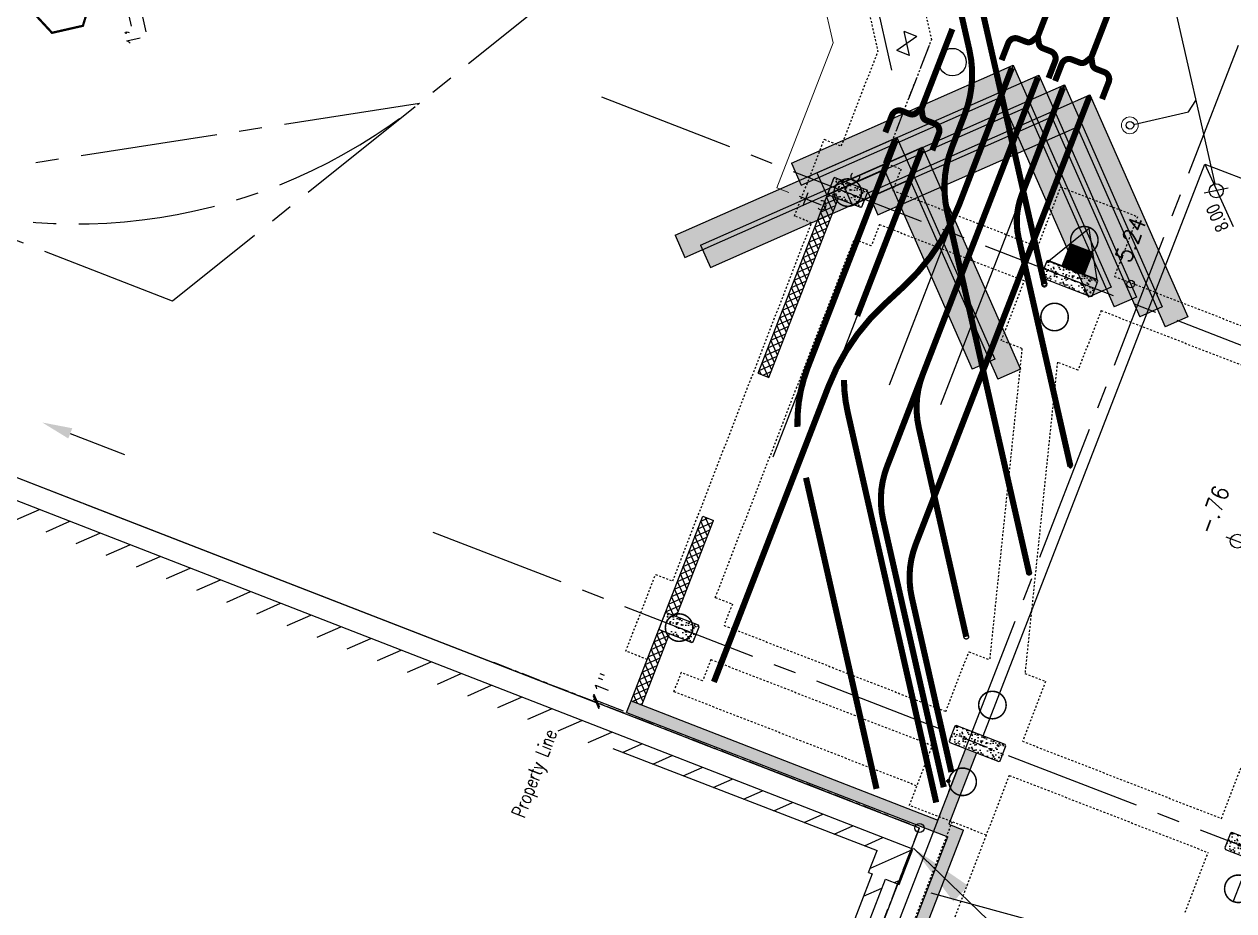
# Model space of a CAD drawing. Header units: feet. Extents: x 308 to 1449, y -4548 to -3843.
# Drawn here: x 844.3 to 910.4, y -4306.2 to -4257.7 of the extents above; entities that cross this region are included whole.
import ezdxf

# ---------------------------------------------------------------- set-up
doc = ezdxf.new("R2010")
doc.units = ezdxf.units.FT
doc.header["$LTSCALE"] = 10
doc.header["$MEASUREMENT"] = 0
for name, pattern in [('CENTER', [2, 1.25, -0.25, 0.25, -0.25]), ('CENTER2', [1.125, 0.75, -0.125, 0.125, -0.125]), ('CW', [1.22, 1, -0.1, 0.02, -0.1]), ('DASHEDX2', [1.5, 1, -0.5]), ('HIDDEN', [0.375, 0.25, -0.125]), ('HIDDEN2', [0.1875, 0.125, -0.0625]), ('PHANTOM2', [1.25, 0.625, -0.125, 0.125, -0.125, 0.125, -0.125]), ('xsite$0$CENTER2', [1.125, 0.75, -0.125, 0.125, -0.125]), ('XSITE-EXST$0$PL', [4.9, 1, -0.2, 0.15, -0.2, 0.15, -0.2, 3])]:
    doc.linetypes.add(name, pattern=pattern)
doc.layers.get('0').update_dxf_attribs({"linetype": 'CONTINUOUS'})
doc.layers.get('DefPoints').update_dxf_attribs({"linetype": 'CONTINUOUS', "lineweight": 0})
for name, color, linetype in [('1-ELEC-UG', 162, 'PHANTOM2'), ('auger pile', 1, 'CONTINUOUS'), ('CMU', 20, 'CONTINUOUS'), ('conc. wall', 7, 'CONTINUOUS'), ('GRID', 30, 'CENTER2'), ('HATCH', 8, 'CONTINUOUS'), ('Mat Footing Dewatering Pump', 80, 'CONTINUOUS'), ('p-domw-symb', 3, 'CONTINUOUS'), ('p-ftg.', 4, 'HIDDEN2'), ('p-sanr-symb', 3, 'CONTINUOUS'), ('p-strm-pip', 4, 'CONTINUOUS'), ('p-strm-symb', 6, 'CONTINUOUS'), ('PL 1098 Red', 3, 'CONTINUOUS'), ('property line', 6, 'CENTER'), ('slabedge', 6, 'CONTINUOUS'), ('SLN', 6, 'CONTINUOUS'), ('TB', 5, 'DASHEDX2'), ('tower-ftg', 4, 'HIDDEN2'), ('xsite$0$Baseline', 8, 'xsite$0$CENTER2'), ('XSITE-EXST$0$PL', 3, 'XSITE-EXST$0$PL')]:
    doc.layers.add(name, color=color, linetype=linetype)
for name, color, linetype, lineweight in [('1-ELEC-UG-HR', 172, 'CONTINUOUS', 40), ('1-EM-UG', 240, 'PHANTOM2', 40), ('P-domw-pip', 4, 'CW', 18)]:
    doc.layers.add(name, color=color, linetype=linetype, lineweight=lineweight)
doc.layers.add('alta hide', color=16, linetype='CONTINUOUS', plot=False)
doc.layers.add('g-anno-inv notes', color=1, linetype='CONTINUOUS', plot=False)
doc.styles.add('ARIAL', font='arial.ttf')
doc.styles.add('dimwall', font='arial.ttf', dxfattribs={"width": 0.75, "height": 9})
doc.styles.add('s3', font='simplex.shx', dxfattribs={"width": 0.9, "height": 0.115})
doc.styles.add('STAN', font='ROMANS.SHX', dxfattribs={"width": 0.8})
doc.styles.get("Standard").update_dxf_attribs({"font": 'ROMANS.SHX'})
doc.dimstyles.new('060 HR', dxfattribs={"dimscale": 150, "dimtxt": 0.125, "dimasz": 0.125, "dimexe": 0.18, "dimexo": 0.0625, "dimgap": 0.09, "dimtad": 0, "dimtoh": 1, "dimzin": 0, "dimdsep": 46, "dimlunit": 4, "dimtxsty": 'ARIAL', "dimblk": 'ARCHTICK', "dimcen": 0.09, "dimadec": 0, "dimazin": 0, "dimtfac": 1, "dimtofl": 0, "dimtmove": 0, "dimatfit": 3, "dimldrblk": 'JR-ARCH-ARW', "dimfxl": 1, "dimtolj": 1, "dimtzin": 0, "dimlwd": -1, "dimarcsym": 0})
doc.dimstyles.get("Standard").update_dxf_attribs({"dimtxt": 0.18, "dimasz": 0.18, "dimexe": 0.18, "dimexo": 0.0625, "dimgap": 0.09, "dimtad": 0, "dimtih": 1, "dimtoh": 1, "dimdec": 4, "dimzin": 0, "dimdsep": 46, "dimtxsty": 'Standard', "dimcen": 0.09, "dimaunit": 1, "dimadec": 4, "dimazin": 0, "dimtfac": 1, "dimtdec": 4, "dimtofl": 0, "dimtmove": 0, "dimatfit": 3, "dimfxl": 1, "dimtolj": 1, "dimtzin": 0, "dimarcsym": 0})
pattern_1 = [(45, (1448.8958, 3235.727), (-2.6516504, 2.6516504), []), (135, (1448.8958, 3235.727), (-2.6516504, -2.6516504), [])]

# ---------------------------------------------------------------- blocks, each defined once
blk = doc.blocks.new('_ArchTick')
at = {"color": 0, "linetype": 'ByBlock', "const_width": 0.15}
blk.add_lwpolyline([(-0.5, -0.5), (0.5, 0.5)], dxfattribs=at)
blk = doc.blocks.new('JR-ARCH-ARW')
at = {"linetype": 'ByBlock', "lineweight": -2}
h = blk.add_hatch(color=0, dxfattribs=at)
h.paths.add_polyline_path([(-0.5, 0.5), (-0.55, 0.45), (-0.1, 0), (0, 0)])
h.paths.add_polyline_path([(0, 0), (-0.1013, 0), (-0.5507, -0.4493), (-0.5, -0.5)])
at = {"color": 0, "linetype": 'ByBlock', "lineweight": -2}
for p, q in [((-0.5, 0.5), (-0.55, 0.45)), ((-0.5, 0.5), (0, 0)), ((-0.55, 0.45), (-0.1, 0)), ((0, 0), (-1, 0)), ((-0.1007, 0.0007), (-0.5507, -0.4493)), ((0, 0), (-0.5, -0.5)), ((-0.5, -0.5), (-0.5507, -0.4493))]:
    blk.add_line(p, q, dxfattribs=at)
blk = doc.blocks.new('A$C5F951A37')
at = {"layer": 'XSITE-EXST$0$PL'}
blk.add_lwpolyline([(85.959, 148.104), (254.944, 149.579), (254.944, -256.561), (123.904, -256.561), (123.904, -64.081), (2.904, -64.081), (2.904, -60.391), (-31.306, -60.391, 0.219201), (-17.868, -12.027, 0.064813), (-28.942, 25.081), (49.332, 73.425, 0.263278), (80.172, 129.521), (80.092, 136.021, -0.236377), (85.959, 148.104)], format="xyb", dxfattribs=at)
blk = doc.blocks.new('A$C54E400CE')
at = {"linetype": 'HIDDEN', "rotation": 338.8}
blk.add_blockref('A$C5F951A37', (51.026, 331.392), dxfattribs=at)
blk = doc.blocks.new('p51')
blk.add_line((0, -1), (0, 1))
blk.add_circle((0, 0), 0.576)
blk = doc.blocks.new('CCPRS01')
at = {"linetype": 'Continuous'}
blk.add_arc((0, 0), 0.0312, 59.98921, 300.01079, dxfattribs=at)
blk = doc.blocks.new('ccphb01')
for p, q in [((0, 0), (0.1626, 0)), ((0.1176, 0.0469), (0.1176, -0.0469))]:
    blk.add_line(p, q)
blk.add_blockref('CCPRS01', (0, 0))
blk = doc.blocks.new('A$C2A3944E8')
at = {"layer": 'CMU'}
h = blk.add_hatch(dxfattribs=at)
h.set_pattern_fill('ANSI37', color=256, scale=30, style=0)
h.set_pattern_definition(pattern_1)
h.paths.add_polyline_path([(2470.837408, 1962.637432, -0.0835522421), (2472.702481, 1964.970636), (2472.702481, 1969.512432), (2473.452481, 1970.262432), (2422.452481, 1970.262432), (2422.452481, 1962.637432)])
h = blk.add_hatch(dxfattribs=at)
h.set_pattern_fill('ANSI37', color=256, scale=30, style=0)
h.set_pattern_definition(pattern_1)
h.paths.add_polyline_path([(2552.452481, 1962.637432), (2552.452481, 1970.262432), (2483.952481, 1970.262432), (2484.702481, 1969.512432), (2484.702481, 1964.970636, -0.0835522421), (2486.567554, 1962.637432)])
h.paths.add_polyline_path([(2776.837408, 1962.637432, -0.0835522421), (2778.702481, 1964.970636), (2778.702481, 1969.512432), (2779.452481, 1970.262432), (2652.952481, 1970.262432), (2652.952481, 1962.637432)])
at = {"layer": 'conc. wall'}
h = blk.add_hatch(dxfattribs=at)
h.set_pattern_fill('AR-CONC', color=256, style=0)
h.set_pattern_definition([(50, (1448.896, 3235.727), (7.172602, -0.627521), [0.75, -8.25]), (355, (1448.896, 3235.727), (-1.387513, 7.52192), [0.6, -6.6]), (100.4514, (1449.4935, 3235.675), (5.785094, 6.894395), [0.637402, -7.01142]), (46.1842, (1448.896, 3237.727), (10.67241, -1.65519), [1.125, -12.375]), (96.6356, (1449.785, 3237.589), (9.34663, 9.74118), [0.9561, -10.51713]), (351.1842, (1448.896, 3237.727), (9.34662, 9.741186), [0.9, -9.9]), (21, (1449.896, 3237.227), (5.96907, -4.026189), [0.75, -8.25]), (326, (1449.896, 3237.227), (2.433153, 7.2515), [0.6, -6.6]), (71.4514, (1450.393, 3236.8916), (8.402226, 3.225305), [0.637402, -7.01142]), (37.5, (1448.8958, 3235.727), (0.1215986, 3.3289385), [0, -6.52, 0, -6.7, 0, -6.625]), (7.5, (1448.8958, 3235.727), (2.6306954, 3.944117), [0, -3.82, 0, -6.37, 0, -2.525]), (327.5, (1446.6658, 3235.727), (5.3382244, -0.2255487), [0, -2.5, 0, -7.8, 0, -10.35]), (317.5, (1445.6658, 3235.727), (5.831862, 1.00105), [0, -3.25, 0, -5.18, 0, -7.35])])
h.paths.add_polyline_path([(2190.702481, 1744.262432), (2190.702481, 1736.262432), (2257.812558, 1736.262432), (2257.812558, 1744.262432)])
h.paths.add_polyline_path([(2177.952481, 1744.262432), (2178.702481, 1743.512432), (2178.702481, 1736.262432), (2190.702481, 1736.262432), (2190.702481, 1744.262432)])
h.paths.add_polyline_path([(2422.452481, 1736.262432), (2422.452481, 1745.252817), (2414.452481, 1745.218629), (2414.452481, 1744.262432), (2257.812558, 1744.262432), (2257.812558, 1736.262432)])
h.paths.add_polyline_path([(2422.452481, 1745.252817), (2422.452481, 1746.637432), (2424.702481, 1746.637432), (2424.702481, 1754.262432), (2422.452481, 1754.262432), (2414.452481, 1754.262432), (2414.452481, 1745.218629)])
h.paths.add_polyline_path([(2442.850398, 1746.637432, -0.045419008), (2442.702481, 1748.262432, -0.1844830881), (2444.994277, 1754.262432), (2424.702481, 1754.262432), (2424.702481, 1746.637432)])
h.paths.add_polyline_path([(2460.554564, 1746.637432, 0.045419008), (2460.702481, 1748.262432, 0.1844830881), (2458.410685, 1754.262432), (2444.994277, 1754.262432, 0.1844830881), (2442.702481, 1748.262432, 0.045419008), (2442.850398, 1746.637432)])
h.paths.add_polyline_path([(2458.410685, 1754.262432, -0.1844830881), (2460.702481, 1748.262432, -0.045419008), (2460.554564, 1746.637432), (2472.702481, 1746.637432), (2472.702481, 1754.262432)])
h.paths.add_polyline_path([(2422.452481, 1970.262432), (2414.452481, 1970.262432), (2414.452481, 1754.262432), (2422.452481, 1754.262432)])
h.paths.add_polyline_path([(2255.521379, 1720.240494), (2255.521379, 1741.553138), (2241.7267, 1741.553138), (2241.7267, 1720.240494)], flags=9)
h = blk.add_hatch(dxfattribs=at)
h.set_pattern_fill('AR-CONC', color=256, style=0)
h.set_pattern_definition([(50, (1843.359, 4693.727), (7.172602, -0.627521), [0.75, -8.25]), (355, (1843.359, 4693.727), (-1.387513, 7.521921), [0.6, -6.6]), (100.4514, (1843.9566, 4693.675), (5.785094, 6.894395), [0.637402, -7.011421]), (46.1842, (1843.359, 4695.727), (10.67241, -1.65519), [1.125, -12.375]), (96.6356, (1844.248, 4695.589), (9.346627, 9.74118), [0.956103, -10.51713]), (351.1842, (1843.359, 4695.727), (9.34662, 9.741186), [0.9, -9.9]), (21, (1844.359, 4695.227), (5.96907, -4.026189), [0.75, -8.25]), (326, (1844.359, 4695.227), (2.433153, 7.2515), [0.6, -6.6]), (71.4514, (1844.856, 4694.8916), (8.402226, 3.225305), [0.637402, -7.011421]), (37.5, (1843.3589, 4693.727), (0.1215986, 3.3289385), [0, -6.52, 0, -6.7, 0, -6.625]), (7.5, (1843.359, 4693.727), (2.6306954, 3.944117), [0, -3.82, 0, -6.37, 0, -2.525]), (327.5, (1841.1289, 4693.727), (5.3382244, -0.2255487), [0, -2.5, 0, -7.8, 0, -10.35]), (317.5, (1840.129, 4693.727), (5.831862, 1.00105), [0, -3.25, 0, -5.18, 0, -7.35])])
h.paths.add_polyline_path([(2472.702481, 1947.012432), (2473.452481, 1946.262432), (2478.702481, 1946.262432), (2478.702481, 1962.262432), (2472.702481, 1962.262432)])
h.paths.add_polyline_path([(2478.702481, 1946.262432), (2483.952481, 1946.262432), (2484.702481, 1947.012432), (2484.702481, 1962.262432), (2478.702481, 1962.262432)])
h.paths.add_polyline_path([(2483.952481, 1970.262432), (2478.702481, 1970.262432), (2478.702481, 1962.262432), (2484.702481, 1962.262432), (2484.702481, 1969.512432)])
h = blk.add_hatch(dxfattribs=at)
h.set_pattern_fill('AR-CONC', color=256, style=0)
h.set_pattern_definition([(50, (2149.359, 4693.727), (7.172602, -0.627521), [0.75, -8.25]), (355, (2149.359, 4693.727), (-1.387513, 7.521921), [0.6, -6.6]), (100.4514, (2149.9566, 4693.675), (5.785094, 6.894395), [0.637402, -7.011421]), (46.1842, (2149.359, 4695.727), (10.67241, -1.65519), [1.125, -12.375]), (96.6356, (2150.248, 4695.589), (9.346627, 9.74118), [0.956103, -10.51713]), (351.1842, (2149.359, 4695.727), (9.34662, 9.741186), [0.9, -9.9]), (21, (2150.359, 4695.227), (5.96907, -4.026189), [0.75, -8.25]), (326, (2150.359, 4695.227), (2.433153, 7.2515), [0.6, -6.6]), (71.4514, (2150.856, 4694.8916), (8.402226, 3.225305), [0.637402, -7.011421]), (37.5, (2149.3589, 4693.727), (0.1215986, 3.3289385), [0, -6.52, 0, -6.7, 0, -6.625]), (7.5, (2149.359, 4693.727), (2.6306954, 3.944117), [0, -3.82, 0, -6.37, 0, -2.525]), (327.5, (2147.1289, 4693.727), (5.3382244, -0.2255487), [0, -2.5, 0, -7.8, 0, -10.35]), (317.5, (2146.129, 4693.727), (5.831862, 1.00105), [0, -3.25, 0, -5.18, 0, -7.35])])
h.paths.add_polyline_path([(2778.702481, 1947.012432), (2779.452481, 1946.262432), (2784.702481, 1946.262432), (2784.702481, 1962.262432), (2778.702481, 1962.262432)])
h.paths.add_polyline_path([(2784.702481, 1946.262432), (2789.952481, 1946.262432), (2790.702481, 1947.012432), (2790.702481, 1962.262432), (2784.702481, 1962.262432)])
h.paths.add_polyline_path([(2784.702481, 1970.262432), (2779.452481, 1970.262432), (2778.702481, 1969.512432), (2778.702481, 1962.262432), (2784.702481, 1962.262432)])
h.paths.add_polyline_path([(2789.952481, 1970.262432), (2784.702481, 1970.262432), (2784.702481, 1962.262432), (2790.702481, 1962.262432), (2790.702481, 1969.512432)])
h = blk.add_hatch(dxfattribs=at)
h.set_pattern_fill('AR-CONC', color=256, style=0)
h.set_pattern_definition([(50, (2149.359, 4533.727), (7.172602, -0.627521), [0.75, -8.25]), (355, (2149.359, 4533.727), (-1.387513, 7.521921), [0.6, -6.6]), (100.4514, (2149.9566, 4533.675), (5.785094, 6.894395), [0.637402, -7.011421]), (46.1842, (2149.359, 4535.727), (10.67241, -1.65519), [1.125, -12.375]), (96.6356, (2150.248, 4535.589), (9.346627, 9.74118), [0.956103, -10.51713]), (351.1842, (2149.359, 4535.727), (9.34662, 9.741186), [0.9, -9.9]), (21, (2150.359, 4535.227), (5.96907, -4.026189), [0.75, -8.25]), (326, (2150.359, 4535.227), (2.433153, 7.2515), [0.6, -6.6]), (71.4514, (2150.856, 4534.8916), (8.402226, 3.225305), [0.637402, -7.011421]), (37.5, (2149.3589, 4533.727), (0.1215986, 3.3289385), [0, -6.52, 0, -6.7, 0, -6.625]), (7.5, (2149.359, 4533.727), (2.6306954, 3.944117), [0, -3.82, 0, -6.37, 0, -2.525]), (327.5, (2147.1289, 4533.727), (5.3382244, -0.2255487), [0, -2.5, 0, -7.8, 0, -10.35]), (317.5, (2146.129, 4533.727), (5.831862, 1.00105), [0, -3.25, 0, -5.18, 0, -7.35])])
h.paths.add_polyline_path([(2784.702481, 1820.262432), (2779.452481, 1820.262432), (2778.702481, 1819.512432), (2778.702481, 1802.262432), (2784.702481, 1802.262432)])
h.paths.add_polyline_path([(2790.702481, 1819.512432), (2789.952481, 1820.262432), (2784.702481, 1820.262432), (2784.702481, 1802.262432), (2790.702481, 1802.262432)])
h.paths.add_polyline_path([(2790.702481, 1802.262432), (2784.702481, 1802.262432), (2784.702481, 1784.262432), (2789.952481, 1784.262432), (2790.702481, 1785.012432)])
h.paths.add_polyline_path([(2784.702481, 1802.262432), (2778.702481, 1802.262432), (2778.702481, 1785.012432), (2779.452481, 1784.262432), (2784.702481, 1784.262432)])
h = blk.add_hatch(dxfattribs=at)
h.set_pattern_fill('AR-CONC', color=256, style=0)
h.set_pattern_definition([(50, (1843.359, 4479.3244), (7.172602, -0.627521), [0.75, -8.25]), (355, (1843.359, 4479.3244), (-1.387513, 7.521921), [0.6, -6.6]), (100.4514, (1843.9566, 4479.272), (5.785094, 6.894395), [0.637402, -7.011421]), (46.1842, (1843.359, 4481.324), (10.67241, -1.65519), [1.125, -12.375]), (96.6356, (1844.248, 4481.186), (9.346627, 9.74118), [0.956103, -10.51713]), (351.1842, (1843.359, 4481.324), (9.34662, 9.741186), [0.9, -9.9]), (21, (1844.359, 4480.8244), (5.96907, -4.026189), [0.75, -8.25]), (326, (1844.359, 4480.8244), (2.433153, 7.2515), [0.6, -6.6]), (71.4514, (1844.856, 4480.489), (8.402226, 3.225305), [0.637402, -7.011421]), (37.5, (1843.3589, 4479.3244), (0.1215986, 3.3289385), [0, -6.52, 0, -6.7, 0, -6.625]), (7.5, (1843.359, 4479.3244), (2.6306954, 3.944117), [0, -3.82, 0, -6.37, 0, -2.525]), (327.5, (1841.1289, 4479.3244), (5.3382244, -0.2255487), [0, -2.5, 0, -7.8, 0, -10.35]), (317.5, (1840.129, 4479.3244), (5.831862, 1.00105), [0, -3.25, 0, -5.18, 0, -7.35])])
h.paths.add_polyline_path([(2478.702481, 1765.859701), (2473.452481, 1765.859701), (2472.702481, 1765.109701), (2472.702481, 1747.859701), (2478.702481, 1747.859701)])
h.paths.add_polyline_path([(2484.702481, 1765.109701), (2483.952481, 1765.859701), (2478.702481, 1765.859701), (2478.702481, 1747.859701), (2484.702481, 1747.859701)])
h.paths.add_polyline_path([(2484.702481, 1747.859701), (2478.702481, 1747.859701), (2478.702481, 1729.859701), (2483.952481, 1729.859701), (2484.702481, 1730.609701)])
h.paths.add_polyline_path([(2478.702481, 1747.859701), (2472.702481, 1747.859701), (2472.702481, 1730.609701), (2473.452481, 1729.859701), (2478.702481, 1729.859701)])
h = blk.add_hatch(dxfattribs=at)
h.set_pattern_fill('AR-CONC', color=256, style=0)
h.set_pattern_definition([(50, (1843.359, 4285.727), (7.172602, -0.627521), [0.75, -8.25]), (355, (1843.359, 4285.727), (-1.387513, 7.521921), [0.6, -6.6]), (100.4514, (1843.9566, 4285.675), (5.785094, 6.894395), [0.637402, -7.011421]), (46.1842, (1843.359, 4287.727), (10.67241, -1.65519), [1.125, -12.375]), (96.6356, (1844.248, 4287.589), (9.346627, 9.74118), [0.956103, -10.51713]), (351.1842, (1843.359, 4287.727), (9.34662, 9.741186), [0.9, -9.9]), (21, (1844.359, 4287.227), (5.96907, -4.026189), [0.75, -8.25]), (326, (1844.359, 4287.227), (2.433153, 7.2515), [0.6, -6.6]), (71.4514, (1844.856, 4286.8916), (8.402226, 3.225305), [0.637402, -7.011421]), (37.5, (1843.3589, 4285.727), (0.1215986, 3.3289385), [0, -6.52, 0, -6.7, 0, -6.625]), (7.5, (1843.359, 4285.727), (2.6306954, 3.944117), [0, -3.82, 0, -6.37, 0, -2.525]), (327.5, (1841.1289, 4285.727), (5.3382244, -0.2255487), [0, -2.5, 0, -7.8, 0, -10.35]), (317.5, (1840.129, 4285.727), (5.831862, 1.00105), [0, -3.25, 0, -5.18, 0, -7.35])])
h.paths.add_polyline_path([(2478.702481, 1572.262432), (2473.452481, 1572.262432), (2472.702481, 1571.512432), (2472.702481, 1554.262432), (2478.702481, 1554.262432)])
h.paths.add_polyline_path([(2484.702481, 1571.512432), (2483.952481, 1572.262432), (2478.702481, 1572.262432), (2478.702481, 1554.262432), (2484.702481, 1554.262432)])
h.paths.add_polyline_path([(2484.702481, 1554.262432), (2478.702481, 1554.262432), (2478.702481, 1536.262432), (2483.952481, 1536.262432), (2484.702481, 1537.012432)])
h.paths.add_polyline_path([(2478.702481, 1554.262432), (2472.702481, 1554.262432), (2472.702481, 1537.012432), (2473.452481, 1536.262432), (2478.702481, 1536.262432)])
at = {"layer": 'auger pile', "const_width": 1}
for points in [[(2487.702481, 1958.262432, 1), (2469.702481, 1958.262432, 1)], [(2793.702481, 1958.262432, 1), (2775.702481, 1958.262432, 1)], [(2766.702481, 1802.262432, 1), (2748.702481, 1802.262432, 1)], [(2802.702481, 1802.262432, -1), (2820.702481, 1802.262432, -1)], [(2460.702481, 1748.262432, 1), (2442.702481, 1748.262432, 1)], [(2496.702481, 1748.262432, -1), (2514.702481, 1748.262432, -1)], [(2460.702481, 1554.262432, 1), (2442.702481, 1554.262432, 1)]]:
    blk.add_lwpolyline(points, format="xyb", close=True, dxfattribs=at)
at = {"layer": 'CMU'}
for p, q in [((2422.452481, 1970.262432), (2552.452481, 1970.262432)), ((2552.452481, 1970.262432), (2552.452481, 1962.637432)), ((2652.952481, 1970.262432), (2652.952481, 1962.637432)), ((2422.452481, 1962.637432), (2472.702481, 1962.637432)), ((2484.702481, 1962.637432), (2552.452481, 1962.637432)), ((2652.952481, 1962.637432), (2778.702481, 1962.637432))]:
    blk.add_line(p, q, dxfattribs=at)
at = {"layer": 'conc. wall'}
for p, q in [((2414.452481, 1970.262432), (2414.452481, 1744.262432)), ((2414.452481, 1970.262432), (2422.452481, 1970.262432)), ((2422.452481, 1970.262432), (2422.452481, 1754.262432)), ((2652.952481, 1970.262432), (2790.702481, 1970.262432)), ((2790.702481, 1969.512432), (2790.702481, 1970.262432)), ((2422.452481, 1754.262432), (2472.702481, 1754.262432)), ((2422.452481, 1746.637432), (2422.452481, 1736.262432)), ((2472.702481, 1746.637432), (2422.452481, 1746.637432)), ((2177.952481, 1744.262432), (2414.452481, 1744.262432)), ((2178.702481, 1736.262432), (2422.452481, 1736.262432))]:
    blk.add_line(p, q, dxfattribs=at)
for points in [[(2472.702481, 1969.512432), (2472.702481, 1947.012432), (2473.452481, 1946.262432), (2483.952481, 1946.262432), (2484.702481, 1947.012432), (2484.702481, 1969.512432), (2483.952481, 1970.262432), (2473.452481, 1970.262432)], [(2778.702481, 1969.512432), (2778.702481, 1947.012432), (2779.452481, 1946.262432), (2789.952481, 1946.262432), (2790.702481, 1947.012432), (2790.702481, 1969.512432), (2789.952481, 1970.262432), (2779.452481, 1970.262432)], [(2778.702481, 1819.512432), (2778.702481, 1785.012432), (2779.452481, 1784.262432), (2789.952481, 1784.262432), (2790.702481, 1785.012432), (2790.702481, 1819.512432), (2789.952481, 1820.262432), (2779.452481, 1820.262432)], [(2472.702481, 1765.512432), (2472.702481, 1731.012432), (2473.452481, 1730.262432), (2483.952481, 1730.262432), (2484.702481, 1731.012432), (2484.702481, 1765.512432), (2483.952481, 1766.262432), (2473.452481, 1766.262432)], [(2472.702481, 1571.512432), (2472.702481, 1537.012432), (2473.452481, 1536.262432), (2483.952481, 1536.262432), (2484.702481, 1537.012432), (2484.702481, 1571.512432), (2483.952481, 1572.262432), (2473.452481, 1572.262432)]]:
    blk.add_lwpolyline(points, close=True, dxfattribs=at)
at = {"layer": 'p-ftg.'}
for p, q in [((2505.702481, 1973.262432), (2757.702481, 1973.262432)), ((2811.702481, 1973.262432), (2878.105712, 1973.262432)), ((2438.452481, 1946.262432), (2438.452481, 1775.262432)), ((2438.452481, 1946.262432), (2451.702481, 1946.262432)), ((2505.702481, 1943.262432), (2757.702481, 1943.262432)), ((2811.702481, 1943.262432), (2898.007246, 1943.262432)), ((2466.702481, 1931.262432), (2466.702481, 1775.262432)), ((2490.702481, 1931.262432), (2490.702481, 1775.262432)), ((2772.702481, 1931.262432), (2772.702481, 1829.262432)), ((2796.702481, 1931.262432), (2796.702481, 1829.262432)), ((2730.702481, 1829.262432), (2772.702481, 1829.262432)), ((2730.702481, 1814.700709), (2730.702481, 1829.262432)), ((2796.702481, 1829.262432), (2838.702481, 1829.262432)), ((2838.702481, 1829.262432), (2838.702481, 1775.262432)), ((2730.702481, 1814.700709), (2532.702481, 1760.700709)), ((2730.702481, 1789.824155), (2532.702481, 1735.824155)), ((2730.702481, 1775.262432), (2730.702481, 1789.824155)), ((2772.702481, 1775.262432), (2730.702481, 1775.262432)), ((2772.702481, 1775.262432), (2772.702481, 1581.262432)), ((2838.702481, 1775.262432), (2796.702481, 1775.262432)), ((2796.702481, 1775.262432), (2796.702481, 1581.262432)), ((2424.702481, 1745.262432), (2190.702481, 1744.262432)), ((2424.702481, 1721.262432), (2190.702481, 1720.262432)), ((2466.702481, 1721.262432), (2466.702481, 1581.262432)), ((2490.702481, 1721.262432), (2490.702481, 1581.262432)), ((2424.702481, 1581.262432), (2466.702481, 1581.262432)), ((2490.702481, 1581.262432), (2532.702481, 1581.262432))]:
    blk.add_line(p, q, dxfattribs=at)
for points in [[(2451.702481, 1970.262432), (2451.702481, 1985.262432), (2505.702481, 1985.262432), (2505.702481, 1973.262432)], [(2757.702481, 1973.262432), (2757.702481, 1985.262432), (2811.702481, 1985.262432), (2811.702481, 1973.262432)], [(2451.702481, 1931.262432), (2451.702481, 1946.262432)], [(2505.702481, 1943.262432), (2505.702481, 1931.262432), (2490.702481, 1931.262432)], [(2757.702481, 1931.262432), (2757.702481, 1943.262432)], [(2811.702481, 1943.262432), (2811.702481, 1931.262432), (2796.702481, 1931.262432)], [(2466.702481, 1931.262432), (2451.702481, 1931.262432)], [(2772.702481, 1931.262432), (2757.702481, 1931.262432)], [(2424.702481, 1775.262432), (2466.702481, 1775.262432)], [(2466.702481, 1721.262432), (2424.702481, 1721.262432), (2424.702481, 1775.262432)], [(2490.702481, 1775.262432), (2532.702481, 1775.262432), (2532.702481, 1760.700709)], [(2532.702481, 1735.824155), (2532.702481, 1721.262432), (2490.702481, 1721.262432)]]:
    blk.add_lwpolyline(points, dxfattribs=at)
at = {"layer": 'property line'}
for p in [(2413.452481, 2063.614328), (103.702481, 1763.762432)]:
    blk.add_line(p, (2413.452481, 1763.762432), dxfattribs=at)
at = {"layer": 'slabedge'}
for p, q in [((2414.452481, 1972.512432), (2414.452481, 1993.602854)), ((2484.702481, 1746.637432), (2886.702481, 1746.637432)), ((2855.275391, 1714.079944), (2886.702481, 1746.262432)), ((2886.702481, 1032.262432), (2886.702481, 1746.262432))]:
    blk.add_line(p, q, dxfattribs=at)
blk.add_lwpolyline([(2413.452481, 2010.606102, 0, 4, 0), (2401.590455, 2010.606102, 0, 0, 0), (2382.886602, 2010.606102, 0, 0, 0)], format="xyseb", dxfattribs=at)
at = {"layer": 'tower-ftg'}
for p, q in [((3002.791702, 2057.313544), (2878.105712, 1973.262432)), ((3022.914312, 2027.462571), (2898.007246, 1943.262432))]:
    blk.add_line(p, q, dxfattribs=at)
at = {"layer": 'slabedge', "xscale": 6.75, "yscale": 6.75, "zscale": 6.75}
blk.add_blockref('_ArchTick', (2413.452481, 1991.352854), dxfattribs=at)
at = {"layer": 'slabedge', "xscale": 6.75, "yscale": 6.75, "zscale": 6.75, "rotation": 180}
blk.add_blockref('_ArchTick', (2414.452481, 1991.352854), dxfattribs=at)
at = {"layer": 'slabedge', "width": 0.75015}
blk.add_text('Property Line', height=9, dxfattribs=at).set_placement((2325.074762, 2007.773709))
at = {"layer": 'slabedge', "style": 'dimwall', "width": 0.75}
blk.add_text('8.00', height=9, rotation=45.926608524, dxfattribs=at).set_placement((2853.713001, 1716.440314))
at = {"layer": 'slabedge', "insert": (2426.402297, 1991.3535), "char_height": 9, "attachment_point": 5}
blk.add_mtext('\\A1;1"', dxfattribs=at)

msp = doc.modelspace()

# ---------------------------------------------------------------- hatches: boundary and pattern name
h = msp.add_hatch()
h.set_pattern_fill('ANSI31', color=256, scale=0.283465, angle=-21.20398, style=0)
h.set_pattern_definition([(23.796024, (846.108655, -4327.26714), (-0.014296599, 0.032420822), [])])
h.paths.add_polyline_path([(901.515, -4269.724), (901.04, -4270.947), (902.263, -4271.422), (902.737, -4270.199)])

# ---------------------------------------------------------------- linework, layer by layer
for p, q in [((893.12, -4258.392), (892.014, -4259.17)), ((893.12, -4258.392), (892.421, -4258.121)), ((892.713, -4259.441), (892.421, -4258.121)), ((892.713, -4259.441), (892.014, -4259.17)), ((846.825, -4280.086, -0.017), (849.783, -4281.233, -0.017))]:
    msp.add_line(p, q)
at = {"const_width": 0.125}
msp.add_lwpolyline([(845.161, -4255.27), (844.649, -4256.925), (845.825, -4258.196), (847.514, -4257.812), (848.027, -4256.158), (846.85, -4254.887)], close=True, dxfattribs=at)
for points in [[(900.33, -4270.672), (902.973, -4271.697), (902.539, -4268.896)], [(901.515, -4269.724), (901.04, -4270.947), (902.263, -4271.422), (902.737, -4270.199)]]:
    msp.add_lwpolyline(points, close=True)
msp.add_circle((895.055, -4259.795), 0.75)
at = {"linetype": 'Continuous'}
msp.add_arc((889.747, -4266.051), 0.25, 129.51081, 9.5324, dxfattribs=at)
msp.add_solid([(846.933, -4279.806, -0.017), (846.716, -4280.365, -0.017), (845.29, -4279.49, -0.017)])
at = {"layer": '1-ELEC-UG', "const_width": 0.333}
for points in [[(968.972, -4232.092), (967.881, -4233.102, -0.131652), (962.386, -4235.997), (909.426, -4248.014, 0.249402), (900.894, -4255.377), (899.722, -4258.397)], [(895.988, -4259.15, -0.14938), (895.731, -4262.647), (895.731, -4262.647), (895.026, -4264.465)], [(898.308, -4260.107), (895.417, -4267.605), (895.417, -4267.605, -0.114006), (892.379, -4272.073), (892.379, -4272.073), (891.315, -4273.058), (891.315, -4273.058, 0.114006), (888.278, -4277.525), (888.278, -4277.525), (882.016, -4293.671)], [(899.726, -4260.645), (893.434, -4276.864), (893.434, -4276.864, 0.14938), (893.22, -4279.778)], [(895.026, -4264.465, 0.14938), (894.768, -4267.962), (894.768, -4267.962), (899.249, -4287.71)], [(894.584, -4299.424), (891.268, -4284.81, -0.14938), (891.483, -4281.895), (893.34, -4277.108)]]:
    msp.add_lwpolyline(points, format="xyb", dxfattribs=at)
for points in [[(891.601, -4239.812), (895.988, -4259.15)], [(895.812, -4291.204), (893.22, -4279.778)]]:
    msp.add_lwpolyline(points, dxfattribs=at)
at = {"layer": '1-ELEC-UG', "linetype": 'Continuous', "const_width": 0.333}
msp.add_lwpolyline([(897.746, -4259.688), (898.109, -4258.754, -0.414214), (898.648, -4258.516), (899.093, -4258.689, 0.267949), (899.422, -4258.638), (899.722, -4258.397), (899.781, -4258.777, 0.267949), (899.99, -4259.037), (900.435, -4259.209, -0.414214), (900.673, -4259.749), (900.315, -4260.671)], format="xyb", dxfattribs=at)
at = {"layer": '1-ELEC-UG'}
for centre in [(899.249, -4287.71), (895.812, -4291.204)]:
    msp.add_circle(centre, 0.125, dxfattribs=at)
at = {"layer": '1-ELEC-UG-HR'}
msp.add_circle((899.249, -4287.71), 0.0833, dxfattribs=at)
at = {"layer": '1-EM-UG', "const_width": 0.333, "flags": 128}
for points in [[(900.085, -4271.931), (890.23, -4228.499)], [(895.053, -4257.989), (893.364, -4262.344)], [(901.101, -4261.2), (898.846, -4267.059)], [(889.851, -4273.658), (893.362, -4264.606)], [(901.509, -4281.883), (898.675, -4269.39)], [(890.907, -4299.51), (887.05, -4282.51)]]:
    msp.add_lwpolyline(points, dxfattribs=at)
for points in [[(975.71, -4233.999), (912.684, -4248.3, 0.249402), (904.152, -4255.663), (902.651, -4259.533)], [(894.999, -4298.591), (892.837, -4289.062, -0.14944), (893.052, -4286.146), (902.549, -4261.679)], [(886.583, -4279.729, -0.099501), (887.143, -4276.493), (891.96, -4264.066)], [(898.846, -4267.059, 0.14938), (898.675, -4269.39)], [(894.17, -4300.257), (889.331, -4278.934, -0.053657), (889.125, -4277.162, -0.053657)]]:
    msp.add_lwpolyline(points, format="xyb", dxfattribs=at)
at = {"layer": '1-EM-UG', "linetype": 'Continuous', "const_width": 0.333, "flags": 128}
for points in [[(900.673, -4260.83), (901.037, -4259.89, -0.414214), (901.576, -4259.652), (902.021, -4259.825, 0.267949), (902.351, -4259.774), (902.651, -4259.533), (902.71, -4259.913, 0.267949), (902.918, -4260.173), (903.363, -4260.345, -0.414214), (903.601, -4260.884), (903.238, -4261.819)], [(891.388, -4263.635), (891.751, -4262.701, -0.414214), (892.29, -4262.463), (892.735, -4262.636, 0.267949), (893.064, -4262.585), (893.364, -4262.344), (893.423, -4262.724, 0.267949), (893.632, -4262.984), (894.077, -4263.156, -0.414214), (894.315, -4263.696), (893.957, -4264.618)]]:
    msp.add_lwpolyline(points, format="xyb", dxfattribs=at)
at = {"layer": '1-EM-UG'}
for centre, radius in [((900.085, -4271.931), 0.125), ((901.509, -4281.883), 0.0625), ((894.836, -4299.088), 0.0625)]:
    msp.add_circle(centre, radius, dxfattribs=at)
at = {"layer": 'conc. wall'}
msp.add_line((850.311, -4255.288), (850.958, -4258.138), dxfattribs=at)
at = {"layer": 'DefPoints'}
msp.add_circle((904.759, -4263.25), 0.458, dxfattribs=at)
at = {"layer": 'GRID'}
for p, q in [((863.412, -4135.442), (891.727, -4260.232)), ((822.545, -4486.13), (940.12, -4183.002)), ((838.084, -4492.157), (955.659, -4189.03)), ((875.868, -4261.702), (1037.756, -4324.495)), ((866.647, -4285.477), (1028.535, -4348.269))]:
    msp.add_line(p, q, dxfattribs=at)
at = {"layer": 'HATCH'}
for p, q in [((843.855, -4284.82), (845.149, -4284.25)), ((845.502, -4285.461), (846.796, -4284.891)), ((847.149, -4286.101), (848.442, -4285.531)), ((848.795, -4286.741), (850.089, -4286.171)), ((850.442, -4287.382), (851.736, -4286.812)), ((852.089, -4288.022), (853.382, -4287.452)), ((853.736, -4288.662), (855.029, -4288.092)), ((855.382, -4289.303), (856.676, -4288.733)), ((857.029, -4289.943), (858.322, -4289.373)), ((858.676, -4290.583), (859.969, -4290.013)), ((860.322, -4291.223), (861.616, -4290.653)), ((861.969, -4291.864), (863.262, -4291.294)), ((863.616, -4292.504), (864.909, -4291.934)), ((865.262, -4293.144), (866.556, -4292.574)), ((866.909, -4293.785), (868.202, -4293.215)), ((868.556, -4294.425), (869.849, -4293.855)), ((870.202, -4295.065), (871.496, -4294.495)), ((871.849, -4295.706), (873.142, -4295.136)), ((873.496, -4296.346), (874.789, -4295.776)), ((875.142, -4296.986), (876.436, -4296.416)), ((877.024, -4297.523), (878.082, -4297.057)), ((878.677, -4298.16), (879.729, -4297.697)), ((880.331, -4298.798), (881.376, -4298.337)), ((881.984, -4299.435), (883.022, -4298.977)), ((883.637, -4300.073), (884.669, -4299.618)), ((885.291, -4300.71), (886.316, -4300.258)), ((886.944, -4301.347), (887.963, -4300.898)), ((888.597, -4301.985), (889.609, -4301.539)), ((890.25, -4302.622), (891.256, -4302.179)), ((890.571, -4303.847), (892.876, -4302.831)), ((891.88, -4304.636), (892.238, -4304.478)), ((890.195, -4305.379), (891.203, -4304.934))]:
    msp.add_line(p, q, dxfattribs=at)
at = {"layer": 'P-domw-pip'}
for p, q in [((888.532, -4258.749), (884.33, -4240.227)), ((885.461, -4266.668), (888.532, -4258.749)), ((886.107, -4266.919), (885.461, -4266.668))]:
    msp.add_line(p, q, dxfattribs=at)
at = {"layer": 'p-ftg.'}
msp.add_line((891.314, -4265.281), (893.914, -4258.576), dxfattribs=at)
at = {"layer": 'p-strm-pip'}
for p, q in [((904.37, -4244.276), (909.401, -4266.449)), ((907.967, -4262.522), (908.367, -4261.888)), ((904.962, -4263.204), (907.967, -4262.522))]:
    msp.add_line(p, q, dxfattribs=at)
at = {"layer": 'p-strm-symb'}
for centre in [(904.759, -4263.25), (904.804, -4271.929)]:
    msp.add_circle(centre, 0.208, dxfattribs=at)
at = {"layer": 'PL 1098 Red', "color": 3, "lineweight": 25, "ltscale": 25}
msp.add_line((893.258, -4301.657), (780.447, -4257.901), dxfattribs=at)
at = {"layer": 'slabedge'}
msp.add_line((877.07, -4295.262), (875.431, -4294.627), dxfattribs=at)
msp.add_lwpolyline([(874.08, -4294.192, 0, 0.333, 0), (873.723, -4295.114, 0, 0, 0), (873.159, -4296.567, 0, 0, 0)], format="xyseb", dxfattribs=at)
at = {"layer": 'SLN'}
for p, q in [((892.884, -4302.812), (780.361, -4259.058, 4.97)), ((876.486, -4297.316, 4.901), (890.942, -4302.889, 4.901)), ((890.476, -4304.092, 4.871), (890.942, -4302.889, 6.437)), ((892.138, -4304.736, 7.01), (892.884, -4302.812, 7.033)), ((890.663, -4304.164, 4.901), (886.404, -4315.211, 4.901)), ((890.476, -4304.092), (890.663, -4304.164)), ((887.112, -4315.485, -0.128), (891.392, -4304.447)), ((891.392, -4304.447), (892.138, -4304.736))]:
    msp.add_line(p, q, dxfattribs=at)
msp.add_circle((893.258, -4301.657), 0.25, dxfattribs=at)
at = {"layer": 'TB'}
msp.add_line((903.535, -4307.837, 7.138), (892.138, -4304.736, 7.01), dxfattribs=at)
at = {"layer": 'xsite$0$Baseline'}
for p, q in [((874.454, -4255.196), (852.422, -4272.864)), ((836.298, -4266.61), (865.914, -4262.044)), ((852.422, -4272.864), (836.298, -4266.61))]:
    msp.add_line(p, q, dxfattribs=at)
msp.add_arc((847.146, -4238.64), 30, 248.8, 308.72567, dxfattribs=at)

# ---------------------------------------------------------------- block references
at = {"layer": 'Mat Footing Dewatering Pump', "linetype": 'HIDDEN'}
msp.add_blockref('A$C54E400CE', (749.887, -4528.498), dxfattribs=at)
at = {"layer": 'Mat Footing Dewatering Pump', "linetype": 'HIDDEN', "xscale": 0.08333333333333333, "yscale": 0.08333333333333333, "zscale": 0.08333333333333333, "rotation": 68.8}
msp.add_blockref('A$C2A3944E8', (957.561, -4542.294), dxfattribs=at)
at = {"layer": 'p-domw-symb', "xscale": 7.999999999999997, "yscale": 7.999999999999997, "zscale": 7.999999999999997, "rotation": 158.7999999999998}
msp.add_blockref('ccphb01', (887.904, -4267.616), dxfattribs=at)
at = {"layer": 'p-sanr-symb', "xscale": 0.6666666666666666, "yscale": 0.6666666666666666, "zscale": 0.6666666666666666, "rotation": 248.8}
msp.add_blockref('p51', (910.636, -4285.978), dxfattribs=at)
at = {"layer": 'p-strm-symb', "xscale": 0.6666666666666663, "yscale": 0.6666666666666663, "zscale": 0.6666666666666663, "rotation": 101.7820197056214}
msp.add_blockref('p51', (909.48, -4266.825), dxfattribs=at)
at = {"layer": 'slabedge', "xscale": 0.5624999999775, "yscale": 0.5624999999775, "zscale": 0.5624999999775}
for p, rotation in [((875.606, -4294.695), 248.8), ((875.576, -4294.772), 68.79999999999998)]:
    msp.add_blockref('_ArchTick', p, dxfattribs=dict(at, rotation=rotation))

# ---------------------------------------------------------------- texts
at = {"layer": 'conc. wall', "insert": (850.037, -4257.461), "char_height": 0.75, "attachment_point": 5, "rotation": 102.78389}
msp.add_mtext('\\A1;1\'-8"', dxfattribs=at)
at = {"layer": 'g-anno-inv notes', "style": 's3', "width": 0.9}
for s, p in [('5.24', (904.781, -4270.815)), ('-.76', (909.262, -4285.695))]:
    msp.add_text(s, height=0.92, rotation=68.8, dxfattribs=at).set_placement(p)
at = {"layer": 'slabedge', "width": 0.75015}
msp.add_text('Property Line', height=0.75, rotation=68.8, dxfattribs=at).set_placement((871.637, -4301.144))
at = {"layer": 'slabedge', "insert": (875.966, -4293.766), "char_height": 0.75, "attachment_point": 5, "rotation": 68.8}
msp.add_mtext('\\A1;1"', dxfattribs=at)

# ---------------------------------------------------------------- leaders
at = {"layer": '1-ELEC-UG'}
for points in [[(898.381, -4259.961), (896.329, -4265.254)], [(899.78, -4260.504), (897.727, -4265.796)]]:
    msp.add_leader(points, dimstyle='060 HR', override={"dimgap": 0.09, "dimtad": 0}, dxfattribs=at)
at = {"layer": '1-EM-UG'}
for points in [[(901.178, -4261.046), (899.126, -4266.339)], [(902.577, -4261.589), (900.524, -4266.881)], [(892.024, -4263.908), (889.971, -4269.201)], [(893.422, -4264.451), (891.369, -4269.743)]]:
    msp.add_leader(points, dimstyle='060 HR', override={"dimgap": 0.09, "dimtad": 0}, dxfattribs=at)
at = {"layer": 'alta hide'}
msp.add_leader([(892.921, -4302.749), (898.315, -4307.928), (899.126, -4308.242)], dimstyle='Standard', override={"dimscale": 20, "dimasz": 0.18, "dimgap": 0.09, "dimtad": 0, "dimpost": "'", "dimtxsty": 'STAN'}, dxfattribs=at)

doc.saveas('drawing.dxf')
